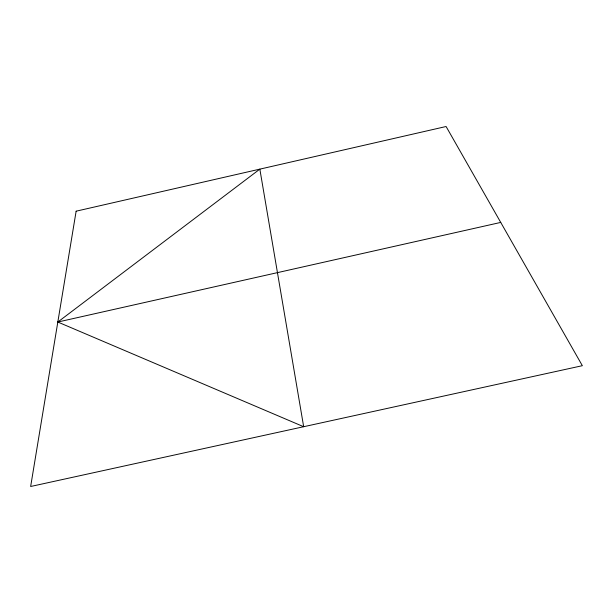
<?xml version="1.0" encoding="UTF-8"?>
<svg xmlns="http://www.w3.org/2000/svg" width="613" height="613" viewBox="0 0 613 613"><rect width="100%" height="100%" fill="white"/><g stroke="black" fill="none" stroke-linecap="round" stroke-linejoin="round"><path stroke-width="0.92" d="M57.821 322.032L259.843 169.134L303.673 426.717L57.821 322.032L500.737 222.419M76.135 211.186L30.65 486.492L582.35 365.693L446.095 126.508L76.135 211.186"/></g></svg>
